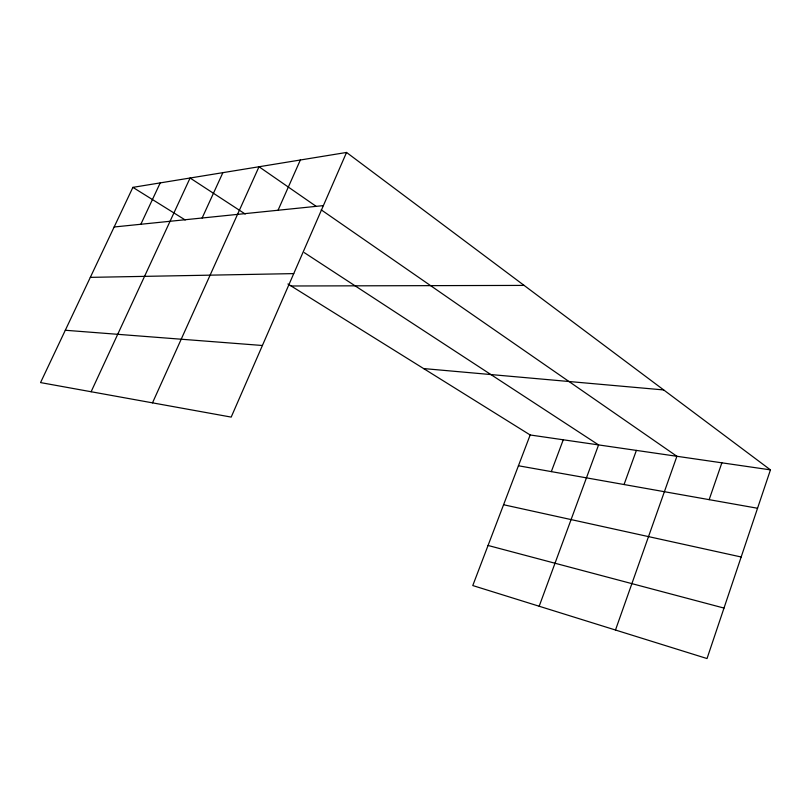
<?xml version="1.0" encoding="UTF-8"?>
<svg xmlns="http://www.w3.org/2000/svg" width="811" height="811" viewBox="0 0 811 811"><rect width="100%" height="100%" fill="white"/><g stroke="black" fill="none" stroke-linecap="round" stroke-linejoin="round"><path stroke-width="1.22" d="M770.45 469.873L707.03 658.552L472.772 585.552L530.171 434.98L770.45 469.873L346.55 152.448L132.892 187.361L40.55 382.589L231.196 417.097L346.55 152.448M709.149 499.657L721.871 462.817M615.488 630.025L676.911 456.289L321.207 209.836M624.054 484.532L636.382 450.399M539.173 606.243L598.579 444.915L304.297 252.637M551.328 471.607L563.26 439.785M278.041 210.252L300.344 160M152.498 402.854L259.013 166.752L316.016 206.247M202.132 218.007L222.873 172.662M91.116 391.743L190.088 178.014L245.216 214.033M140.85 224.262L160.223 182.901M114.148 226.989L323.376 205.619M90.325 277.362L293.734 273.611M291.119 285.989L524.109 285.411M65.306 330.259L262.409 345.496M423.616 368.569L663.702 389.939M518.432 465.767L757.545 508.254M503.58 504.736L741.173 556.995M488.06 545.468L724 608.078M132.892 187.361L185.212 219.974M287.925 283.992L530.171 434.98"/></g></svg>
